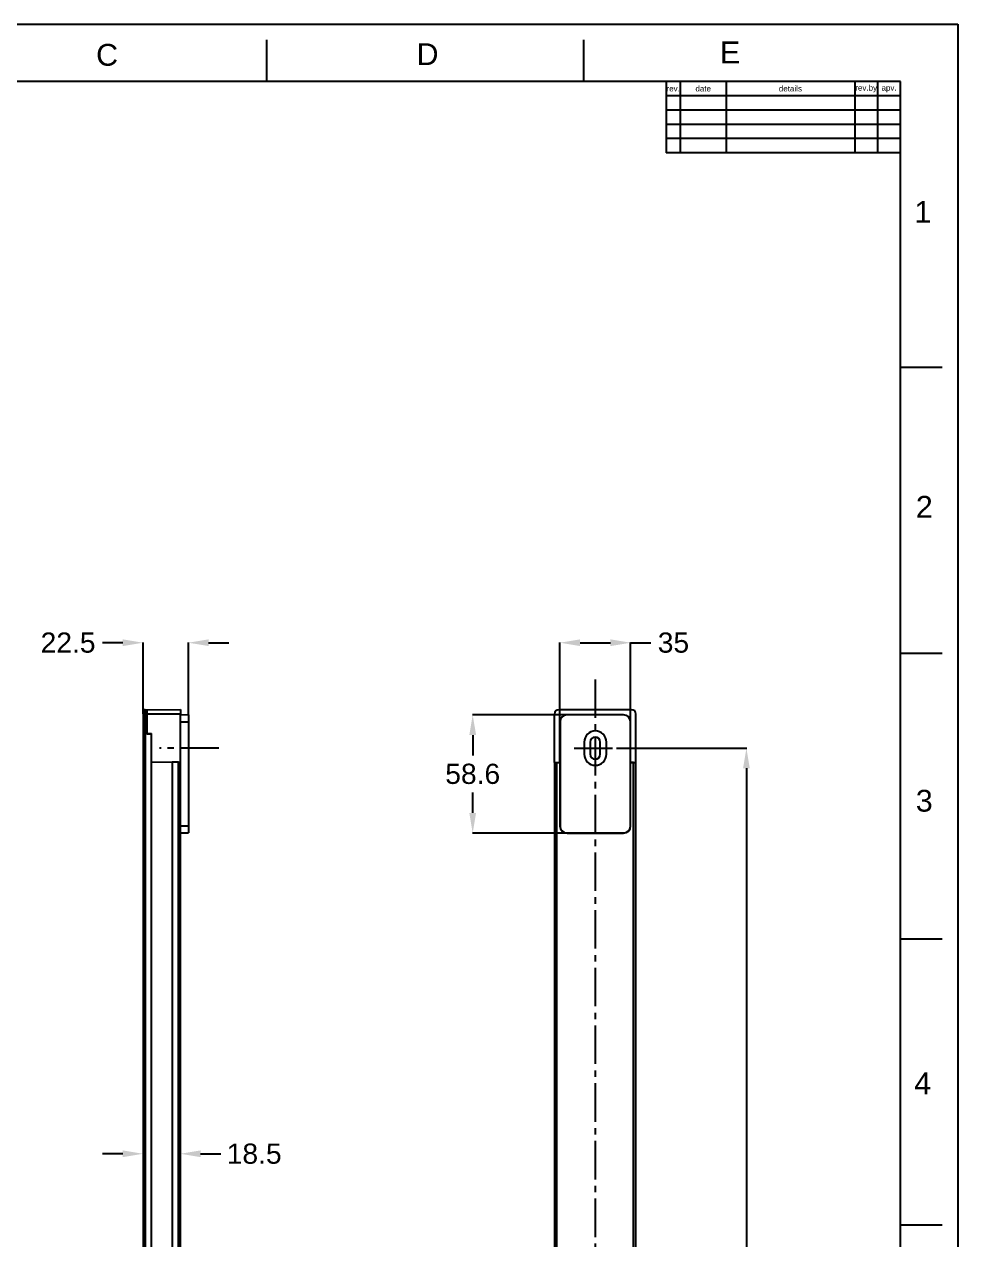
# Model space of a CAD drawing. Header units: millimetres. Extents: x -1516 to -675, y 295 to 1484.
# Drawn here: x -1137 to -675, y 882 to 1484 of the extents above; entities that cross this region are included whole.
import ezdxf

# ---------------------------------------------------------------- set-up
doc = ezdxf.new("R2010")
doc.units = ezdxf.units.MM
doc.linetypes.add('CENTER2', pattern=[28.575, 19.05, -3.175, 3.175, -3.175])
doc.layers.add('FORM2', color=7, linetype='Continuous')
doc.styles.get("Standard").update_dxf_attribs({"font": 'arial.ttf'})
doc.dimstyles.get("Standard").update_dxf_attribs({"dimtxt": 10, "dimasz": 10, "dimexe": 0.18, "dimexo": 0.0625, "dimgap": 4, "dimtad": 0, "dimtih": 1, "dimtoh": 1, "dimdec": 1, "dimdsep": 46, "dimtxsty": 'Standard', "dimcen": 0, "dimclrd": 3, "dimclre": 3, "dimclrt": 3, "dimadec": 0, "dimazin": 0, "dimtfac": 1, "dimtdec": 1, "dimtofl": 0, "dimtmove": 0, "dimatfit": 3, "dimfxl": 1, "dimtolj": 1, "dimtzin": 0, "dimarcsym": 0})

# ---------------------------------------------------------------- blocks, each defined once
blk = doc.blocks.new('*D6')
at = {"color": 3, "lineweight": -2, "transparency": 16777216}
for p, q in [((-1088.36, 1177.6), (-1098.36, 1177.6)), ((-1078.36, 1142.43), (-1078.36, 1177.78)), ((-1055.86, 1141.96), (-1055.86, 1177.78)), ((-1045.86, 1177.6), (-1035.86, 1177.6))]:
    blk.add_line(p, q, dxfattribs=at)
at = {"color": 3, "lineweight": 18, "transparency": 16777216}
for points in [[(-1088.36, 1179.27), (-1088.36, 1175.94), (-1078.36, 1177.6)], [(-1045.86, 1179.27), (-1045.86, 1175.94), (-1055.86, 1177.6)]]:
    blk.add_solid(points, dxfattribs=at)
at = {"color": 3, "lineweight": 18, "transparency": 16777216, "insert": (-1115.47, 1177.6), "char_height": 10, "attachment_point": 5}
blk.add_mtext('\\A1;22.5', dxfattribs=at)
blk = doc.blocks.new('*D9')
at = {"color": 3, "lineweight": -2, "transparency": 16777216}
for p, q in [((-843.85, 1125.39), (-779.4, 1125.39)), ((-779.58, 1115.39), (-779.58, 828.38)), ((-779.58, 523.15), (-779.58, 810.17)), ((-843.85, 513.15), (-779.4, 513.15))]:
    blk.add_line(p, q, dxfattribs=at)
at = {"color": 3, "lineweight": 18, "transparency": 16777216}
for points in [[(-781.25, 1115.39), (-777.91, 1115.39), (-779.58, 1125.39)], [(-781.25, 523.15), (-777.91, 523.15), (-779.58, 513.15)]]:
    blk.add_solid(points, dxfattribs=at)
at = {"color": 3, "lineweight": 18, "transparency": 16777216, "insert": (-779.58, 819.27), "char_height": 10, "attachment_point": 5}
blk.add_mtext('\\A1;612.2', dxfattribs=at)
blk = doc.blocks.new('*D10')
at = {"color": 3, "lineweight": -2, "transparency": 16777216}
for p, q in [((-1088.36, 924.46), (-1098.36, 924.46)), ((-1078.36, 924.4), (-1078.36, 924.28)), ((-1059.86, 924.53), (-1059.86, 924.64)), ((-1049.86, 924.46), (-1039.86, 924.46))]:
    blk.add_line(p, q, dxfattribs=at)
at = {"color": 3, "lineweight": 18, "transparency": 16777216}
for points in [[(-1088.36, 926.13), (-1088.36, 922.8), (-1078.36, 924.46)], [(-1049.86, 926.13), (-1049.86, 922.8), (-1059.86, 924.46)]]:
    blk.add_solid(points, dxfattribs=at)
at = {"color": 3, "lineweight": 18, "transparency": 16777216, "insert": (-1023.31, 924.46), "char_height": 10, "attachment_point": 5}
blk.add_mtext('\\A1;18.5', dxfattribs=at)
blk = doc.blocks.new('*D12')
at = {"color": 3, "lineweight": -2, "transparency": 16777216}
for p, q in [((-868.48, 1141.89), (-915.29, 1141.89)), ((-915.11, 1131.89), (-915.11, 1121.7)), ((-915.11, 1093.29), (-915.11, 1103.49)), ((-868.48, 1083.29), (-915.29, 1083.29))]:
    blk.add_line(p, q, dxfattribs=at)
at = {"color": 3, "lineweight": 18, "transparency": 16777216}
for points in [[(-916.78, 1131.89), (-913.44, 1131.89), (-915.11, 1141.89)], [(-916.78, 1093.29), (-913.44, 1093.29), (-915.11, 1083.29)]]:
    blk.add_solid(points, dxfattribs=at)
at = {"color": 3, "lineweight": 18, "transparency": 16777216, "insert": (-915.11, 1112.59), "char_height": 10, "attachment_point": 5}
blk.add_mtext('\\A1;58.6', dxfattribs=at)
blk = doc.blocks.new('*D13')
at = {"color": 3, "lineweight": -2, "transparency": 16777216}
for p, q in [((-871.92, 1138.46), (-871.92, 1177.78)), ((-861.92, 1177.6), (-846.92, 1177.6)), ((-836.92, 1138.46), (-836.92, 1177.78)), ((-836.92, 1177.6), (-826.92, 1177.6))]:
    blk.add_line(p, q, dxfattribs=at)
at = {"color": 3, "lineweight": 18, "transparency": 16777216}
for points in [[(-861.92, 1179.27), (-861.92, 1175.94), (-871.92, 1177.6)], [(-846.92, 1179.27), (-846.92, 1175.94), (-836.92, 1177.6)]]:
    blk.add_solid(points, dxfattribs=at)
at = {"color": 3, "lineweight": 18, "transparency": 16777216, "insert": (-815.72, 1177.6), "char_height": 10, "attachment_point": 5}
blk.add_mtext('\\A1;35', dxfattribs=at)

msp = doc.modelspace()

# ---------------------------------------------------------------- linework, layer by layer
at = {"color": 1, "linetype": 'CENTER2', "lineweight": 25}
for p, q in [((-854.42, 1159.44), (-854.42, 479.15)), ((-1040.86, 1125.39), (-1070.16, 1125.39)), ((-864.92, 1125.39), (-843.92, 1125.39))]:
    msp.add_line(p, q, dxfattribs=at)
at = {"lineweight": 25}
for p, q in [((-1077.36, 1144.37), (-1077.36, 1142.37)), ((-1077.36, 1144.37), (-1076.51, 1144.37)), ((-1076.51, 1144.37), (-1076.51, 1142.37)), ((-1076.36, 1144.37), (-1059.86, 1144.51)), ((-1076.36, 1142.37), (-1076.36, 1144.37)), ((-1059.86, 1144.51), (-1059.86, 1142.37)), ((-872.42, 1144.44), (-836.42, 1144.44)), ((-1078.36, 1143.37), (-1078.36, 1142.37)), ((-1077.36, 1142.37), (-1078.36, 1142.37)), ((-1078.36, 1142.37), (-1078.36, 812.41)), ((-1077.36, 1142.37), (-1076.51, 1142.37)), ((-1077.36, 1142.37), (-1077.36, 812.48)), ((-1076.51, 1132.37), (-1076.51, 1142.37)), ((-1076.36, 1132.67), (-1076.36, 1142.37)), ((-1076.36, 1142.37), (-1059.86, 1142.37)), ((-1059.86, 1118.38), (-1059.86, 1142.37)), ((-1059.86, 1141.97), (-1055.86, 1141.9)), ((-1059.86, 1138.47), (-1055.86, 1138.47)), ((-1055.86, 1141.9), (-1055.86, 1138.47)), ((-1055.86, 1138.47), (-1055.86, 1086.87)), ((-874.56, 1118.31), (-874.56, 1142.29)), ((-871.92, 1118.31), (-871.92, 1138.39)), ((-871.92, 1138.39), (-871.85, 1138.39)), ((-871.85, 1138.39), (-871.85, 1086.79)), ((-840.42, 1141.89), (-868.42, 1141.89)), ((-868.42, 1141.89), (-868.42, 1141.82)), ((-840.42, 1141.82), (-868.42, 1141.82)), ((-840.42, 1141.89), (-840.42, 1141.82)), ((-836.99, 1086.79), (-836.99, 1138.39)), ((-836.92, 1138.39), (-836.99, 1138.39)), ((-836.92, 1118.31), (-836.92, 1138.39)), ((-834.27, 1118.31), (-834.27, 1142.29)), ((-1074.36, 1132.37), (-1076.51, 1132.37)), ((-1076.36, 1132.67), (-1074.16, 1132.63)), ((-1076.36, 1132.37), (-1076.36, 1132.67)), ((-1074.36, 1132.37), (-1074.36, 811.98)), ((-1074.16, 1118.63), (-1074.16, 1132.63)), ((-1074.36, 1118.64), (-1074.16, 1118.63)), ((-1074.16, 1118.63), (-1059.86, 1118.38)), ((-1063.86, 1118.37), (-1063.86, 804.37)), ((-1060.86, 1118.37), (-1063.86, 1118.37)), ((-1060.86, 1118.37), (-1059.86, 1118.37)), ((-1060.86, 798.74), (-1060.86, 1118.37)), ((-1059.86, 1118.38), (-1059.86, 1118.37)), ((-1059.86, 794.79), (-1059.86, 1118.37)), ((-874.56, 1118.31), (-871.92, 1118.31)), ((-874.42, 1118.31), (-874.42, 1118.29)), ((-874.42, 520.29), (-874.42, 1118.29)), ((-874.42, 1118.29), (-873.42, 1118.29)), ((-873.42, 1118.29), (-871.92, 1118.29)), ((-873.42, 520.29), (-873.42, 1118.29)), ((-871.92, 1118.31), (-871.92, 1086.79)), ((-836.92, 1086.79), (-836.92, 1118.31)), ((-836.92, 1118.31), (-834.27, 1118.31)), ((-835.42, 1118.29), (-836.92, 1118.29)), ((-835.42, 1118.29), (-834.42, 1118.29)), ((-835.42, 520.29), (-835.42, 1118.29)), ((-834.42, 1118.31), (-834.42, 1118.29)), ((-834.42, 520.29), (-834.42, 1118.29)), ((-1059.86, 1086.87), (-1055.86, 1086.87)), ((-1055.86, 1086.87), (-1055.86, 1083.44)), ((-871.92, 1086.79), (-871.85, 1086.79)), ((-836.92, 1086.79), (-836.99, 1086.79)), ((-1059.86, 1083.37), (-1055.86, 1083.44)), ((-868.42, 1083.36), (-840.42, 1083.36)), ((-868.42, 1083.29), (-868.42, 1083.36)), ((-868.42, 1083.29), (-840.42, 1083.29)), ((-840.42, 1083.29), (-840.42, 1083.36))]:
    msp.add_line(p, q, dxfattribs=at)
for points in [[(-859.92, 1122.39, 1), (-848.92, 1122.39), (-848.92, 1128.39, 1), (-859.92, 1128.39)], [(-856.92, 1122.39, 1), (-851.92, 1122.39), (-851.92, 1128.39, 1), (-856.92, 1128.39)]]:
    msp.add_lwpolyline(points, format="xyb", close=True, dxfattribs=at)
for centre, radius, start, end in [((-1077.36, 1143.37), 1, 90, 180), ((-872.42, 1142.29), 2.14, 90, 180), ((-836.42, 1142.29), 2.14, 0, 90), ((-868.42, 1138.39), 3.5, 90, 180), ((-868.42, 1138.39), 3.43, 90, 180), ((-840.42, 1138.39), 3.5, 0, 90), ((-840.42, 1138.39), 3.43, 0, 90), ((-868.42, 1086.79), 3.5, 180, 270), ((-868.42, 1086.79), 3.43, 180, 270), ((-840.42, 1086.79), 3.43, 270, 0), ((-840.42, 1086.79), 3.5, 270, 0)]:
    msp.add_arc(centre, radius, start, end, dxfattribs=at)
at = {"layer": 'FORM2', "linetype": 'Continuous'}
for p, q in [((-1515.98, 1483.91), (-674.98, 1483.91)), ((-674.98, 1483.91), (-674.98, 294.62)), ((-1017.04, 1455.59), (-1017.04, 1476.18)), ((-860.17, 1455.59), (-860.17, 1476.18)), ((-703.29, 1455.59), (-1487.66, 1455.59)), ((-819.39, 1455.59), (-819.39, 1420.2)), ((-812.31, 1455.59), (-812.31, 1420.2)), ((-789.66, 1455.59), (-789.66, 1420.2)), ((-725.95, 1455.59), (-725.95, 1420.2)), ((-714.62, 1455.59), (-714.62, 1420.2)), ((-703.29, 322.94), (-703.29, 1455.59)), ((-703.29, 1448.52), (-819.39, 1448.52)), ((-703.29, 1441.44), (-819.39, 1441.44)), ((-703.29, 1434.36), (-819.39, 1434.36)), ((-703.29, 1427.28), (-819.39, 1427.28)), ((-703.29, 1420.2), (-819.39, 1420.2)), ((-703.29, 1314.01), (-682.71, 1314.01)), ((-703.29, 1172.43), (-682.71, 1172.43)), ((-703.29, 1030.85), (-682.71, 1030.85)), ((-703.29, 889.26), (-682.71, 889.26))]:
    msp.add_line(p, q, dxfattribs=at)

# ---------------------------------------------------------------- texts
at = {"layer": 'FORM2', "linetype": 'Continuous', "attachment_point": 5}
for s, width, insert, char_height in [('E', 7.0791, (-787.68, 1470.01), 10.79), ('C', 7.0791, (-1096.15, 1468.72), 10.79), ('D', 7.0791, (-937.47, 1469.11), 10.79), ('rev.', 3.5396, (-815.85, 1452.06), 2.832), ('date', 11.3266, (-800.98, 1452.06), 2.832), ('details', 31.8561, (-757.8, 1452.06), 2.832), ('rev.by', 5.6633, (-720.28, 1452.06), 2.832), ('apv.', 5.6633, (-708.96, 1452.06), 2.832), ('1', 35.3956, (-692.18, 1391.04), 10.79), ('2', 35.3956, (-691.5, 1244.93), 10.79), ('3', 35.3956, (-691.53, 1099.26), 10.79), ('4', 35.3956, (-692.34, 959.36), 10.79)]:
    msp.add_mtext_dynamic_manual_height_columns(s, width=width, gutter_width=8.85, heights=[0], dxfattribs=dict(at, insert=insert, char_height=char_height))

# ---------------------------------------------------------------- dimensions: what is measured, and where the dimension line sits
at = {"lineweight": 18}
for base, p1, p2, picture, middle in [((-1078.36, 1177.6), (-1055.86, 1141.9), (-1078.36, 1142.37), '*D6', (-1115.47, 1177.6)), ((-836.92, 1177.6), (-871.92, 1138.39), (-836.92, 1138.39), '*D13', (-815.72, 1177.6)), ((-1059.86, 924.46), (-1078.36, 924.46), (-1059.86, 924.46), '*D10', (-1023.31, 924.46))]:
    dim = msp.add_linear_dim(base=base, p1=p1, p2=p2, dimstyle='Standard', dxfattribs=at)
    dim.commit()
    dim.dimension.update_dxf_attribs({"geometry": picture, "text_midpoint": middle})
for base, p1, p2, picture, middle in [((-915.11, 1141.89), (-868.42, 1083.29), (-868.42, 1141.89), '*D12', (-915.11, 1112.59)), ((-779.58, 513.15), (-843.92, 1125.39), (-843.92, 513.15), '*D9', (-779.58, 819.27))]:
    dim = msp.add_linear_dim(base=base, p1=p1, p2=p2, angle=90, dimstyle='Standard', dxfattribs=at)
    dim.commit()
    dim.dimension.update_dxf_attribs({"geometry": picture, "text_midpoint": middle})

doc.saveas('drawing.dxf')
